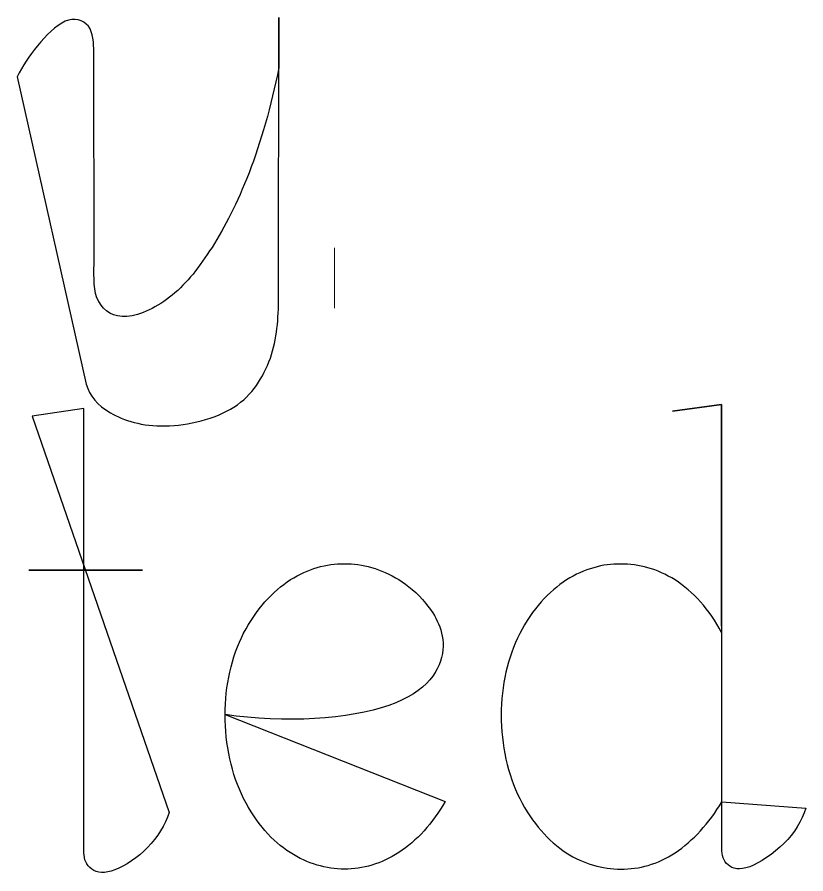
# Model space of a CAD drawing. Header units: centimetres. Extents: x -10.1 to 10.1, y -7.4 to 7.5.
# Drawn here: x -4.547 to -4.068, y 6.814 to 7.334 of the extents above; entities that cross this region are included whole.
import ezdxf

# ---------------------------------------------------------------- set-up
doc = ezdxf.new("R2010")
doc.units = ezdxf.units.CM
doc.header["$MEASUREMENT"] = 0
doc.layers.add('Layer 1', color=7, linetype='Continuous')

msp = doc.modelspace()

# ---------------------------------------------------------------- linework, layer by layer
at = {"layer": 'Layer 1', "color": 7}
for points, knots in [([(-4.54667, 7.29809), (-4.54344, 7.30476), (-4.53924, 7.31066), (-4.53429, 7.31695), (-4.53429, 7.31695), (-4.52916, 7.32304), (-4.52305, 7.32933), (-4.51752, 7.33182), (-4.51752, 7.33182), (-4.5118, 7.33431), (-4.50667, 7.33259), (-4.50342, 7.32878), (-4.50342, 7.32878), (-4.50038, 7.32478), (-4.50017, 7.31849), (-4.50017, 7.31296), (-4.50017, 7.31296), (-4.50017, 7.31296), (-4.49998, 7.18419), (-4.49998, 7.18419), (-4.49998, 7.18419), (-4.49998, 7.1762), (-4.50054, 7.16763), (-4.49712, 7.16152), (-4.49712, 7.16152), (-4.49371, 7.15543), (-4.48818, 7.15199), (-4.47997, 7.15258), (-4.47997, 7.15258), (-4.47198, 7.15314), (-4.46129, 7.15811), (-4.45253, 7.16554), (-4.45253, 7.16554), (-4.44338, 7.17279), (-4.43597, 7.18269), (-4.42832, 7.19449), (-4.42832, 7.19449), (-4.4207, 7.20687), (-4.41308, 7.22116), (-4.40583, 7.23984), (-4.40583, 7.23984), (-4.39879, 7.25812), (-4.39231, 7.28061), (-4.38773, 7.30347), (-4.38773, 7.30347), (-4.38773, 7.30347), (-4.38773, 7.33408), (-4.38773, 7.33408), (-4.38773, 7.33408), (-4.38773, 7.33408), (-4.38792, 7.16395), (-4.38792, 7.16395), (-4.38792, 7.16395), (-4.38792, 7.15157), (-4.38887, 7.13881), (-4.39289, 7.1272), (-4.39289, 7.1272), (-4.39728, 7.11537), (-4.40355, 7.1049), (-4.41498, 7.09749), (-4.41498, 7.09749), (-4.42641, 7.09024), (-4.44279, 7.08625), (-4.4567, 7.08606), (-4.4567, 7.08606), (-4.47062, 7.08569), (-4.48205, 7.08931), (-4.49004, 7.09405), (-4.49004, 7.09405), (-4.49803, 7.09844), (-4.50261, 7.10453), (-4.5047, 7.11138), (-4.5047, 7.11138), (-4.5047, 7.11138), (-4.54667, 7.29809), (-4.54667, 7.29809)], [0, 0, 0, 0, 0.05, 0.05, 0.05, 0.05, 0.1, 0.1, 0.1, 0.1, 0.15, 0.15, 0.15, 0.15, 0.2, 0.2, 0.2, 0.2, 0.25, 0.25, 0.25, 0.25, 0.3, 0.3, 0.3, 0.3, 0.35, 0.35, 0.35, 0.35, 0.4, 0.4, 0.4, 0.4, 0.45, 0.45, 0.45, 0.45, 0.5, 0.5, 0.5, 0.5, 0.55, 0.55, 0.55, 0.55, 0.6, 0.6, 0.6, 0.6, 0.65, 0.65, 0.65, 0.65, 0.7, 0.7, 0.7, 0.7, 0.75, 0.75, 0.75, 0.75, 0.8, 0.8, 0.8, 0.8, 0.85, 0.85, 0.85, 0.85, 0.9, 0.9, 0.9, 0.9, 1, 1, 1, 1]), ([(-4.54667, 7.29809), (-4.54667, 7.29809), (-4.54667, 7.29809), (-4.54667, 7.29809), (-4.54667, 7.29809), (-4.54667, 7.29809), (-4.54667, 7.29809), (-4.54667, 7.29809)], [0, 0, 0, 0, 0.333333, 0.333333, 0.333333, 0.333333, 1, 1, 1, 1]), ([(-4.11881, 6.85783), (-4.12243, 6.85135), (-4.12701, 6.84526), (-4.13175, 6.8401), (-4.13175, 6.8401), (-4.13651, 6.83497), (-4.14186, 6.83039), (-4.14699, 6.82676), (-4.14699, 6.82676), (-4.15233, 6.82332), (-4.15786, 6.82086), (-4.16355, 6.81914), (-4.16355, 6.81914), (-4.16889, 6.81761), (-4.1744, 6.81686), (-4.18011, 6.81686), (-4.18011, 6.81686), (-4.19114, 6.81686), (-4.20239, 6.8199), (-4.21324, 6.82678), (-4.21324, 6.82678), (-4.21858, 6.8304), (-4.22372, 6.83477), (-4.22848, 6.8403), (-4.22848, 6.8403), (-4.23324, 6.84564), (-4.23763, 6.85231), (-4.24144, 6.85972), (-4.24144, 6.85972), (-4.24506, 6.86694), (-4.24792, 6.87515), (-4.24983, 6.88372), (-4.24983, 6.88372), (-4.25174, 6.89248), (-4.25269, 6.90142), (-4.25269, 6.91058), (-4.25269, 6.91058), (-4.25269, 6.91934), (-4.25174, 6.9281), (-4.24983, 6.93648), (-4.24983, 6.93648), (-4.24792, 6.94468), (-4.24507, 6.95286), (-4.24144, 6.9599), (-4.24144, 6.9599), (-4.23763, 6.96733), (-4.23324, 6.97382), (-4.22848, 6.97914), (-4.22848, 6.97914), (-4.22353, 6.98467), (-4.2184, 6.98904), (-4.21305, 6.99248), (-4.21305, 6.99248), (-4.2077, 6.99592), (-4.20218, 6.99838), (-4.19649, 6.99991), (-4.19649, 6.99991), (-4.19115, 7.00163), (-4.18562, 7.00219), (-4.18011, 7.00219), (-4.18011, 7.00219), (-4.16908, 7.00219), (-4.15802, 6.99933), (-4.14714, 6.99248), (-4.14714, 6.99248), (-4.1418, 6.98904), (-4.13648, 6.98467), (-4.13171, 6.97914), (-4.13171, 6.97914), (-4.12695, 6.97398), (-4.12237, 6.96752), (-4.11896, 6.96067), (-4.11896, 6.96067), (-4.11896, 6.96067), (-4.11896, 7.09915), (-4.11896, 7.09915), (-4.11896, 7.09915), (-4.11896, 7.09915), (-4.1487, 7.09497), (-4.1487, 7.09497), (-4.1487, 7.09497), (-4.1487, 7.09497), (-4.11896, 7.09915), (-4.11896, 7.09915), (-4.11896, 7.09915), (-4.11896, 7.09915), (-4.11877, 6.82941), (-4.11877, 6.82941), (-4.11877, 6.82941), (-4.11877, 6.82541), (-4.11763, 6.8216), (-4.11496, 6.81949), (-4.11496, 6.81949), (-4.1121, 6.817), (-4.10811, 6.81605), (-4.10181, 6.81835), (-4.10181, 6.81835), (-4.09572, 6.82063), (-4.08734, 6.82616), (-4.08104, 6.83245), (-4.08104, 6.83245), (-4.07456, 6.83875), (-4.07038, 6.84618), (-4.0677, 6.85399), (-4.0677, 6.85399), (-4.0677, 6.85399), (-4.11881, 6.85783), (-4.11881, 6.85783)], [0, 0, 0, 0, 0.035714, 0.035714, 0.035714, 0.035714, 0.071429, 0.071429, 0.071429, 0.071429, 0.107143, 0.107143, 0.107143, 0.107143, 0.142857, 0.142857, 0.142857, 0.142857, 0.178571, 0.178571, 0.178571, 0.178571, 0.214286, 0.214286, 0.214286, 0.214286, 0.25, 0.25, 0.25, 0.25, 0.285714, 0.285714, 0.285714, 0.285714, 0.321429, 0.321429, 0.321429, 0.321429, 0.357143, 0.357143, 0.357143, 0.357143, 0.392857, 0.392857, 0.392857, 0.392857, 0.428571, 0.428571, 0.428571, 0.428571, 0.464286, 0.464286, 0.464286, 0.464286, 0.5, 0.5, 0.5, 0.5, 0.535714, 0.535714, 0.535714, 0.535714, 0.571429, 0.571429, 0.571429, 0.571429, 0.607143, 0.607143, 0.607143, 0.607143, 0.642857, 0.642857, 0.642857, 0.642857, 0.678571, 0.678571, 0.678571, 0.678571, 0.714286, 0.714286, 0.714286, 0.714286, 0.75, 0.75, 0.75, 0.75, 0.785714, 0.785714, 0.785714, 0.785714, 0.821429, 0.821429, 0.821429, 0.821429, 0.857143, 0.857143, 0.857143, 0.857143, 0.892857, 0.892857, 0.892857, 0.892857, 0.928571, 0.928571, 0.928571, 0.928571, 1, 1, 1, 1]), ([(-4.53754, 7.09196), (-4.53754, 7.09196), (-4.50611, 7.09654), (-4.50611, 7.09654), (-4.50611, 7.09654), (-4.50611, 7.09654), (-4.50611, 6.99843), (-4.50611, 6.99843), (-4.50611, 6.99843), (-4.50611, 6.99843), (-4.47049, 6.99843), (-4.47049, 6.99843), (-4.47049, 6.99843), (-4.47049, 6.99843), (-4.53966, 6.99843), (-4.53966, 6.99843), (-4.53966, 6.99843), (-4.53966, 6.99843), (-4.50611, 6.99843), (-4.50611, 6.99843), (-4.50611, 6.99843), (-4.50611, 6.99843), (-4.50611, 6.82679), (-4.50611, 6.82679), (-4.50611, 6.82679), (-4.50611, 6.82298), (-4.5046, 6.81917), (-4.50135, 6.81687), (-4.50135, 6.81687), (-4.4981, 6.81457), (-4.49354, 6.81401), (-4.48725, 6.8165), (-4.48725, 6.8165), (-4.48116, 6.81878), (-4.47333, 6.82393), (-4.46743, 6.83002), (-4.46743, 6.83002), (-4.46134, 6.83632), (-4.45695, 6.84354), (-4.45428, 6.85135), (-4.45428, 6.85135), (-4.45428, 6.85135), (-4.53754, 7.09196), (-4.53754, 7.09196)], [0, 0, 0, 0, 0.083333, 0.083333, 0.083333, 0.083333, 0.166667, 0.166667, 0.166667, 0.166667, 0.25, 0.25, 0.25, 0.25, 0.333333, 0.333333, 0.333333, 0.333333, 0.416667, 0.416667, 0.416667, 0.416667, 0.5, 0.5, 0.5, 0.5, 0.583333, 0.583333, 0.583333, 0.583333, 0.666667, 0.666667, 0.666667, 0.666667, 0.75, 0.75, 0.75, 0.75, 0.833333, 0.833333, 0.833333, 0.833333, 1, 1, 1, 1]), ([(-4.53754, 7.09196), (-4.53754, 7.09196), (-4.53754, 7.09196), (-4.53754, 7.09196), (-4.53754, 7.09196), (-4.53754, 7.09196), (-4.53754, 7.09196), (-4.53754, 7.09196)], [0, 0, 0, 0, 0.333333, 0.333333, 0.333333, 0.333333, 1, 1, 1, 1]), ([(-4.42035, 6.9108), (-4.38434, 6.90527), (-4.34473, 6.90794), (-4.32092, 6.9163), (-4.32092, 6.9163), (-4.29729, 6.9245), (-4.2893, 6.93821), (-4.28816, 6.95001), (-4.28816, 6.95001), (-4.28702, 6.96163), (-4.29271, 6.97115), (-4.29845, 6.97821), (-4.29845, 6.97821), (-4.30395, 6.98506), (-4.30948, 6.98927), (-4.31483, 6.99268), (-4.31483, 6.99268), (-4.32586, 6.99935), (-4.33692, 7.00239), (-4.34798, 7.00239), (-4.34798, 7.00239), (-4.35883, 7.00239), (-4.37007, 6.99935), (-4.38074, 6.99268), (-4.38074, 6.99268), (-4.38608, 6.98906), (-4.39122, 6.98469), (-4.39617, 6.97916), (-4.39617, 6.97916), (-4.40093, 6.97382), (-4.40532, 6.96733), (-4.40913, 6.96011), (-4.40913, 6.96011), (-4.41275, 6.95305), (-4.41561, 6.94506), (-4.41752, 6.93648), (-4.41752, 6.93648), (-4.41943, 6.92828), (-4.42038, 6.91952), (-4.42038, 6.91058), (-4.42038, 6.91058), (-4.42038, 6.90164), (-4.41943, 6.89267), (-4.41752, 6.88391), (-4.41752, 6.88391), (-4.41561, 6.87534), (-4.41276, 6.86714), (-4.40913, 6.85973), (-4.40913, 6.85973), (-4.40532, 6.8523), (-4.40093, 6.84581), (-4.39617, 6.84031), (-4.39617, 6.84031), (-4.39141, 6.83478), (-4.38627, 6.83039), (-4.38093, 6.82697), (-4.38093, 6.82697), (-4.37559, 6.82335), (-4.37006, 6.82107), (-4.36453, 6.81935), (-4.36453, 6.81935), (-4.35903, 6.81782), (-4.35331, 6.81686), (-4.34797, 6.81686), (-4.34797, 6.81686), (-4.33673, 6.81686), (-4.32548, 6.82011), (-4.31482, 6.82697), (-4.31482, 6.82697), (-4.30948, 6.83041), (-4.30434, 6.83496), (-4.29958, 6.84012), (-4.29958, 6.84012), (-4.29482, 6.84546), (-4.29043, 6.85155), (-4.28664, 6.85803), (-4.28664, 6.85803), (-4.28664, 6.85803), (-4.42035, 6.9108), (-4.42035, 6.9108)], [0, 0, 0, 0, 0.047619, 0.047619, 0.047619, 0.047619, 0.095238, 0.095238, 0.095238, 0.095238, 0.142857, 0.142857, 0.142857, 0.142857, 0.190476, 0.190476, 0.190476, 0.190476, 0.238095, 0.238095, 0.238095, 0.238095, 0.285714, 0.285714, 0.285714, 0.285714, 0.333333, 0.333333, 0.333333, 0.333333, 0.380952, 0.380952, 0.380952, 0.380952, 0.428571, 0.428571, 0.428571, 0.428571, 0.47619, 0.47619, 0.47619, 0.47619, 0.52381, 0.52381, 0.52381, 0.52381, 0.571429, 0.571429, 0.571429, 0.571429, 0.619048, 0.619048, 0.619048, 0.619048, 0.666667, 0.666667, 0.666667, 0.666667, 0.714286, 0.714286, 0.714286, 0.714286, 0.761905, 0.761905, 0.761905, 0.761905, 0.809524, 0.809524, 0.809524, 0.809524, 0.857143, 0.857143, 0.857143, 0.857143, 0.904762, 0.904762, 0.904762, 0.904762, 1, 1, 1, 1]), ([(-4.42035, 6.9108), (-4.42035, 6.9108), (-4.42035, 6.9108), (-4.42035, 6.9108), (-4.42035, 6.9108), (-4.42035, 6.9108), (-4.42035, 6.9108), (-4.42035, 6.9108)], [0, 0, 0, 0, 0.333333, 0.333333, 0.333333, 0.333333, 1, 1, 1, 1]), ([(-4.11881, 6.85783), (-4.11881, 6.85783), (-4.11881, 6.85783), (-4.11881, 6.85783), (-4.11881, 6.85783), (-4.11881, 6.85783), (-4.11881, 6.85783), (-4.11881, 6.85783)], [0, 0, 0, 0, 0.333333, 0.333333, 0.333333, 0.333333, 1, 1, 1, 1])]:
    msp.add_open_spline(points, degree=3, knots=knots, dxfattribs=at)
at = {"layer": 'Layer 1', "lineweight": 0}
for points, knots in [([(-4.54667, 7.29809), (-4.54344, 7.30476), (-4.53924, 7.31066), (-4.53429, 7.31695), (-4.53429, 7.31695), (-4.52916, 7.32304), (-4.52305, 7.32933), (-4.51752, 7.33182), (-4.51752, 7.33182), (-4.5118, 7.33431), (-4.50667, 7.33259), (-4.50342, 7.32878), (-4.50342, 7.32878), (-4.50038, 7.32478), (-4.50017, 7.31849), (-4.50017, 7.31296), (-4.50017, 7.31296), (-4.50017, 7.31296), (-4.49998, 7.18419), (-4.49998, 7.18419), (-4.49998, 7.18419), (-4.49998, 7.1762), (-4.50054, 7.16763), (-4.49712, 7.16152), (-4.49712, 7.16152), (-4.49371, 7.15543), (-4.48818, 7.15199), (-4.47997, 7.15258), (-4.47997, 7.15258), (-4.47198, 7.15314), (-4.46129, 7.15811), (-4.45253, 7.16554), (-4.45253, 7.16554), (-4.44338, 7.17279), (-4.43597, 7.18269), (-4.42832, 7.19449), (-4.42832, 7.19449), (-4.4207, 7.20687), (-4.41308, 7.22116), (-4.40583, 7.23984), (-4.40583, 7.23984), (-4.39879, 7.25812), (-4.39231, 7.28061), (-4.38773, 7.30347), (-4.38773, 7.30347), (-4.38773, 7.30347), (-4.38773, 7.33408), (-4.38773, 7.33408), (-4.38773, 7.33408), (-4.38773, 7.33408), (-4.38792, 7.16395), (-4.38792, 7.16395), (-4.38792, 7.16395), (-4.38792, 7.15157), (-4.38887, 7.13881), (-4.39289, 7.1272), (-4.39289, 7.1272), (-4.39728, 7.11537), (-4.40355, 7.1049), (-4.41498, 7.09749), (-4.41498, 7.09749), (-4.42641, 7.09024), (-4.44279, 7.08625), (-4.4567, 7.08606), (-4.4567, 7.08606), (-4.47062, 7.08569), (-4.48205, 7.08931), (-4.49004, 7.09405), (-4.49004, 7.09405), (-4.49803, 7.09844), (-4.50261, 7.10453), (-4.5047, 7.11138)], [0, 0, 0, 0, 0.052632, 0.052632, 0.052632, 0.052632, 0.105263, 0.105263, 0.105263, 0.105263, 0.157895, 0.157895, 0.157895, 0.157895, 0.210526, 0.210526, 0.210526, 0.210526, 0.263158, 0.263158, 0.263158, 0.263158, 0.315789, 0.315789, 0.315789, 0.315789, 0.368421, 0.368421, 0.368421, 0.368421, 0.421053, 0.421053, 0.421053, 0.421053, 0.473684, 0.473684, 0.473684, 0.473684, 0.526316, 0.526316, 0.526316, 0.526316, 0.578947, 0.578947, 0.578947, 0.578947, 0.631579, 0.631579, 0.631579, 0.631579, 0.684211, 0.684211, 0.684211, 0.684211, 0.736842, 0.736842, 0.736842, 0.736842, 0.789474, 0.789474, 0.789474, 0.789474, 0.842105, 0.842105, 0.842105, 0.842105, 0.894737, 0.894737, 0.894737, 0.894737, 1, 1, 1, 1]), ([(-4.54667, 7.29809), (-4.54667, 7.29809), (-4.54667, 7.29809), (-4.54667, 7.29809), (-4.54667, 7.29809), (-4.54667, 7.29809), (-4.54667, 7.29809), (-4.54667, 7.29809)], [0, 0, 0, 0, 0.333333, 0.333333, 0.333333, 0.333333, 1, 1, 1, 1]), ([(-4.11881, 6.85783), (-4.12243, 6.85135), (-4.12701, 6.84526), (-4.13175, 6.8401), (-4.13175, 6.8401), (-4.13651, 6.83497), (-4.14186, 6.83039), (-4.14699, 6.82676), (-4.14699, 6.82676), (-4.15233, 6.82332), (-4.15786, 6.82086), (-4.16355, 6.81914), (-4.16355, 6.81914), (-4.16889, 6.81761), (-4.1744, 6.81686), (-4.18011, 6.81686), (-4.18011, 6.81686), (-4.19114, 6.81686), (-4.20239, 6.8199), (-4.21324, 6.82678), (-4.21324, 6.82678), (-4.21858, 6.8304), (-4.22372, 6.83477), (-4.22848, 6.8403), (-4.22848, 6.8403), (-4.23324, 6.84564), (-4.23763, 6.85231), (-4.24144, 6.85972), (-4.24144, 6.85972), (-4.24506, 6.86694), (-4.24792, 6.87515), (-4.24983, 6.88372), (-4.24983, 6.88372), (-4.25174, 6.89248), (-4.25269, 6.90142), (-4.25269, 6.91058), (-4.25269, 6.91058), (-4.25269, 6.91934), (-4.25174, 6.9281), (-4.24983, 6.93648), (-4.24983, 6.93648), (-4.24792, 6.94468), (-4.24507, 6.95286), (-4.24144, 6.9599), (-4.24144, 6.9599), (-4.23763, 6.96733), (-4.23324, 6.97382), (-4.22848, 6.97914), (-4.22848, 6.97914), (-4.22353, 6.98467), (-4.2184, 6.98904), (-4.21305, 6.99248), (-4.21305, 6.99248), (-4.2077, 6.99592), (-4.20218, 6.99838), (-4.19649, 6.99991), (-4.19649, 6.99991), (-4.19115, 7.00163), (-4.18562, 7.00219), (-4.18011, 7.00219), (-4.18011, 7.00219), (-4.16908, 7.00219), (-4.15802, 6.99933), (-4.14714, 6.99248), (-4.14714, 6.99248), (-4.1418, 6.98904), (-4.13648, 6.98467), (-4.13171, 6.97914), (-4.13171, 6.97914), (-4.12695, 6.97398), (-4.12237, 6.96752), (-4.11896, 6.96067), (-4.11896, 6.96067), (-4.11896, 6.96067), (-4.11896, 7.09915), (-4.11896, 7.09915), (-4.11896, 7.09915), (-4.11896, 7.09915), (-4.1487, 7.09497), (-4.1487, 7.09497), (-4.1487, 7.09497), (-4.1487, 7.09497), (-4.11896, 7.09915), (-4.11896, 7.09915), (-4.11896, 7.09915), (-4.11896, 7.09915), (-4.11877, 6.82941), (-4.11877, 6.82941), (-4.11877, 6.82941), (-4.11877, 6.82541), (-4.11763, 6.8216), (-4.11496, 6.81949), (-4.11496, 6.81949), (-4.1121, 6.817), (-4.10811, 6.81605), (-4.10181, 6.81835), (-4.10181, 6.81835), (-4.09572, 6.82063), (-4.08734, 6.82616), (-4.08104, 6.83245), (-4.08104, 6.83245), (-4.07456, 6.83875), (-4.07038, 6.84618), (-4.0677, 6.85399)], [0, 0, 0, 0, 0.037037, 0.037037, 0.037037, 0.037037, 0.074074, 0.074074, 0.074074, 0.074074, 0.111111, 0.111111, 0.111111, 0.111111, 0.148148, 0.148148, 0.148148, 0.148148, 0.185185, 0.185185, 0.185185, 0.185185, 0.222222, 0.222222, 0.222222, 0.222222, 0.259259, 0.259259, 0.259259, 0.259259, 0.296296, 0.296296, 0.296296, 0.296296, 0.333333, 0.333333, 0.333333, 0.333333, 0.37037, 0.37037, 0.37037, 0.37037, 0.407407, 0.407407, 0.407407, 0.407407, 0.444444, 0.444444, 0.444444, 0.444444, 0.481481, 0.481481, 0.481481, 0.481481, 0.518519, 0.518519, 0.518519, 0.518519, 0.555556, 0.555556, 0.555556, 0.555556, 0.592593, 0.592593, 0.592593, 0.592593, 0.62963, 0.62963, 0.62963, 0.62963, 0.666667, 0.666667, 0.666667, 0.666667, 0.703704, 0.703704, 0.703704, 0.703704, 0.740741, 0.740741, 0.740741, 0.740741, 0.777778, 0.777778, 0.777778, 0.777778, 0.814815, 0.814815, 0.814815, 0.814815, 0.851852, 0.851852, 0.851852, 0.851852, 0.888889, 0.888889, 0.888889, 0.888889, 0.925926, 0.925926, 0.925926, 0.925926, 1, 1, 1, 1]), ([(-4.53754, 7.09196), (-4.53754, 7.09196), (-4.50611, 7.09654), (-4.50611, 7.09654), (-4.50611, 7.09654), (-4.50611, 7.09654), (-4.50611, 6.99843), (-4.50611, 6.99843), (-4.50611, 6.99843), (-4.50611, 6.99843), (-4.47049, 6.99843), (-4.47049, 6.99843), (-4.47049, 6.99843), (-4.47049, 6.99843), (-4.53966, 6.99843), (-4.53966, 6.99843), (-4.53966, 6.99843), (-4.53966, 6.99843), (-4.50611, 6.99843), (-4.50611, 6.99843), (-4.50611, 6.99843), (-4.50611, 6.99843), (-4.50611, 6.82679), (-4.50611, 6.82679), (-4.50611, 6.82679), (-4.50611, 6.82298), (-4.5046, 6.81917), (-4.50135, 6.81687), (-4.50135, 6.81687), (-4.4981, 6.81457), (-4.49354, 6.81401), (-4.48725, 6.8165), (-4.48725, 6.8165), (-4.48116, 6.81878), (-4.47333, 6.82393), (-4.46743, 6.83002), (-4.46743, 6.83002), (-4.46134, 6.83632), (-4.45695, 6.84354), (-4.45428, 6.85135)], [0, 0, 0, 0, 0.090909, 0.090909, 0.090909, 0.090909, 0.181818, 0.181818, 0.181818, 0.181818, 0.272727, 0.272727, 0.272727, 0.272727, 0.363636, 0.363636, 0.363636, 0.363636, 0.454545, 0.454545, 0.454545, 0.454545, 0.545455, 0.545455, 0.545455, 0.545455, 0.636364, 0.636364, 0.636364, 0.636364, 0.727273, 0.727273, 0.727273, 0.727273, 0.818182, 0.818182, 0.818182, 0.818182, 1, 1, 1, 1]), ([(-4.53754, 7.09196), (-4.53754, 7.09196), (-4.53754, 7.09196), (-4.53754, 7.09196), (-4.53754, 7.09196), (-4.53754, 7.09196), (-4.53754, 7.09196), (-4.53754, 7.09196)], [0, 0, 0, 0, 0.333333, 0.333333, 0.333333, 0.333333, 1, 1, 1, 1]), ([(-4.42035, 6.9108), (-4.38434, 6.90527), (-4.34473, 6.90794), (-4.32092, 6.9163), (-4.32092, 6.9163), (-4.29729, 6.9245), (-4.2893, 6.93821), (-4.28816, 6.95001), (-4.28816, 6.95001), (-4.28702, 6.96163), (-4.29271, 6.97115), (-4.29845, 6.97821), (-4.29845, 6.97821), (-4.30395, 6.98506), (-4.30948, 6.98927), (-4.31483, 6.99268), (-4.31483, 6.99268), (-4.32586, 6.99935), (-4.33692, 7.00239), (-4.34798, 7.00239), (-4.34798, 7.00239), (-4.35883, 7.00239), (-4.37007, 6.99935), (-4.38074, 6.99268), (-4.38074, 6.99268), (-4.38608, 6.98906), (-4.39122, 6.98469), (-4.39617, 6.97916), (-4.39617, 6.97916), (-4.40093, 6.97382), (-4.40532, 6.96733), (-4.40913, 6.96011), (-4.40913, 6.96011), (-4.41275, 6.95305), (-4.41561, 6.94506), (-4.41752, 6.93648), (-4.41752, 6.93648), (-4.41943, 6.92828), (-4.42038, 6.91952), (-4.42038, 6.91058), (-4.42038, 6.91058), (-4.42038, 6.90164), (-4.41943, 6.89267), (-4.41752, 6.88391), (-4.41752, 6.88391), (-4.41561, 6.87534), (-4.41276, 6.86714), (-4.40913, 6.85973), (-4.40913, 6.85973), (-4.40532, 6.8523), (-4.40093, 6.84581), (-4.39617, 6.84031), (-4.39617, 6.84031), (-4.39141, 6.83478), (-4.38627, 6.83039), (-4.38093, 6.82697), (-4.38093, 6.82697), (-4.37559, 6.82335), (-4.37006, 6.82107), (-4.36453, 6.81935), (-4.36453, 6.81935), (-4.35903, 6.81782), (-4.35331, 6.81686), (-4.34797, 6.81686), (-4.34797, 6.81686), (-4.33673, 6.81686), (-4.32548, 6.82011), (-4.31482, 6.82697), (-4.31482, 6.82697), (-4.30948, 6.83041), (-4.30434, 6.83496), (-4.29958, 6.84012), (-4.29958, 6.84012), (-4.29482, 6.84546), (-4.29043, 6.85155), (-4.28664, 6.85803)], [0, 0, 0, 0, 0.05, 0.05, 0.05, 0.05, 0.1, 0.1, 0.1, 0.1, 0.15, 0.15, 0.15, 0.15, 0.2, 0.2, 0.2, 0.2, 0.25, 0.25, 0.25, 0.25, 0.3, 0.3, 0.3, 0.3, 0.35, 0.35, 0.35, 0.35, 0.4, 0.4, 0.4, 0.4, 0.45, 0.45, 0.45, 0.45, 0.5, 0.5, 0.5, 0.5, 0.55, 0.55, 0.55, 0.55, 0.6, 0.6, 0.6, 0.6, 0.65, 0.65, 0.65, 0.65, 0.7, 0.7, 0.7, 0.7, 0.75, 0.75, 0.75, 0.75, 0.8, 0.8, 0.8, 0.8, 0.85, 0.85, 0.85, 0.85, 0.9, 0.9, 0.9, 0.9, 1, 1, 1, 1]), ([(-4.42035, 6.9108), (-4.42035, 6.9108), (-4.42035, 6.9108), (-4.42035, 6.9108), (-4.42035, 6.9108), (-4.42035, 6.9108), (-4.42035, 6.9108), (-4.42035, 6.9108)], [0, 0, 0, 0, 0.333333, 0.333333, 0.333333, 0.333333, 1, 1, 1, 1]), ([(-4.11881, 6.85783), (-4.11881, 6.85783), (-4.11881, 6.85783), (-4.11881, 6.85783), (-4.11881, 6.85783), (-4.11881, 6.85783), (-4.11881, 6.85783), (-4.11881, 6.85783)], [0, 0, 0, 0, 0.333333, 0.333333, 0.333333, 0.333333, 1, 1, 1, 1])]:
    msp.add_open_spline(points, degree=3, knots=knots, dxfattribs=at)
at = {"layer": 'Layer 1', "color": 7, "lineweight": 0}
msp.add_open_spline([(-4.35389, 7.19425), (-4.35389, 7.19425), (-4.35389, 7.15747), (-4.35389, 7.15747), (-4.35389, 7.15747), (-4.35389, 7.15747), (-4.35389, 7.19425), (-4.35389, 7.19425)], degree=3, knots=[0, 0, 0, 0, 0.333333, 0.333333, 0.333333, 0.333333, 1, 1, 1, 1], dxfattribs=at)

doc.saveas('drawing.dxf')
